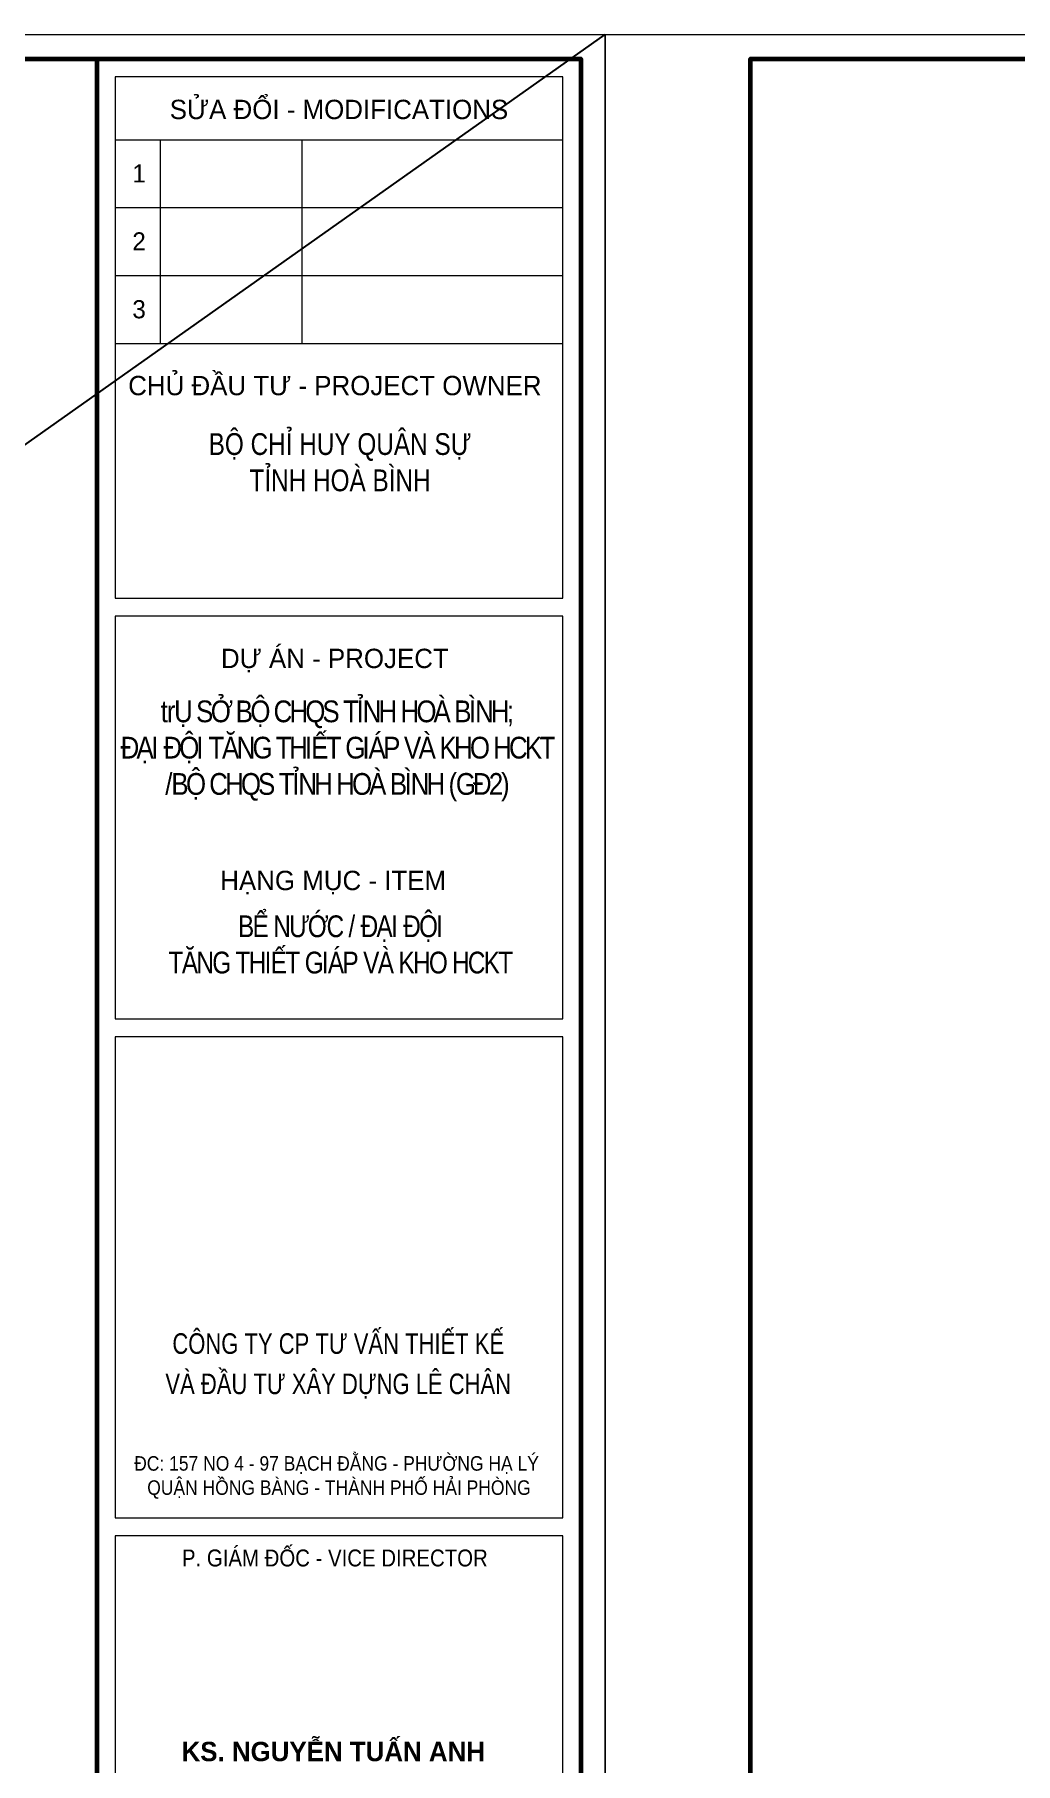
# Model space of a CAD drawing. Extents: x -192823 to 24985, y 78808 to 102574.
# Drawn here: x -93059 to -88244, y 94078 to 102568 of the extents above; entities that cross this region are included whole.
import ezdxf
from ezdxf.enums import TextEntityAlignment as Align

# ---------------------------------------------------------------- set-up
doc = ezdxf.new("R2010")
doc.units = 0
doc.header["$LTSCALE"] = 5
doc.header["$MEASUREMENT"] = 0
doc.layers.get('0').update_dxf_attribs({"linetype": 'CONTINUOUS', "lineweight": 25})
doc.layers.get('DEFPOINTS').update_dxf_attribs({"linetype": 'CONTINUOUS', "lineweight": 9})
for name, color, linetype, lineweight in [('08. Net Text', 3, 'CONTINUOUS', 13), ('Khungten_LCDI', 7, 'CONTINUOUS', 25), ('LC Net thay', 7, 'CONTINUOUS', 25), ('LC Text1', 3, 'CONTINUOUS', 20)]:
    doc.layers.add(name, color=color, linetype=linetype, lineweight=lineweight)
doc.layers.add('KCS_Plotter', color=11, linetype='CONTINUOUS', plot=False)
doc.styles.add('Khungten', font='', dxfattribs={"width": 0.9, "height": 5000})
doc.styles.add('Text Khung Ten', font='')
doc.styles.add('Title', font='', dxfattribs={"width": 0.8})
doc.styles.add('VNAVANTH', font='', dxfattribs={"width": 0.6})
doc.styles.get('Khungten').set_extended_font_data('.VnAvantH')
doc.styles.get('Text Khung Ten').set_extended_font_data('.VnAvantH')
doc.styles.get('Title').set_extended_font_data('.VnBlackH')
doc.styles.get('VNAVANTH').set_extended_font_data('.VnAvantH', bold=True)

# ---------------------------------------------------------------- blocks, each defined once
blk = doc.blocks.new('ha tang Nui Beo')
at = {"layer": 'DEFPOINTS', "lineweight": 0}
blk.add_lwpolyline([(-1200, -14850), (-1200, 14850), (40800, 14850), (40800, -14850)], close=True, dxfattribs=at)
at = {"layer": 'Khungten_LCDI', "color": 5, "lineweight": 60}
blk.add_line((36600, 14650), (36600, -14650), dxfattribs=at)
at = {"layer": 'Khungten_LCDI', "color": 5, "lineweight": 25}
blk.add_line((40600, -14650), (40600, 14650), dxfattribs=at)
at = {"layer": 'Khungten_LCDI', "color": 9, "lineweight": 15}
for p, q in [((36750, 13981), (40450, 13981)), ((37123, 13981), (37123, 12297)), ((38293, 13981), (38293, 12297)), ((36750, 13420), (40450, 13420)), ((36750, 12858), (40450, 12858)), ((36750, 12297), (40450, 12297))]:
    blk.add_line(p, q, dxfattribs=at)
at = {"layer": 'Khungten_LCDI', "color": 5, "lineweight": 60}
blk.add_lwpolyline([(0, -14650), (0, 14650), (40600, 14650), (40600, -14650)], close=True, dxfattribs=at)
at = {"layer": 'Khungten_LCDI', "color": 9, "lineweight": 15}
for points in [[(36750, 10190), (40450, 10190), (40450, 14500), (36750, 14500)], [(36750, 6712), (40450, 6712), (40450, 10040), (36750, 10040)], [(36750, 2587), (40450, 2587), (40450, 6562), (36750, 6562)], [(36750, 446), (40450, 446), (40450, 2437), (36750, 2437)]]:
    blk.add_lwpolyline(points, close=True, dxfattribs=at)
at = {"color": 7}
for s, style, p in [('söa ®æi - modifications', 'Khungten', (38600, 14151)), ('chñ ®Çu t\xad - project owner', 'Khungten', (38566, 11868)), ('dù ¸n - project', 'Khungten', (38566, 9612)), ('h¹ng môc - item', 'Khungten', (38552, 7776)), ('ks. nguyÔn tuÊn anh', 'VNAVANTH', (38553, 574))]:
    blk.add_text(s, height=160, dxfattribs=dict(at, style=style)).set_placement(p, align=Align.CENTER)
for s, height, style, width, p in [('c«ng ty cp t\xad vÊn thiÕt kÕ', 170, 'Title', 0.8, (38594, 3942)), ('vµ ®Çu t\xad x©y dùng lª ch©n', 170, 'Title', 0.8, (38594, 3609)), ('P. gi¸m ®èc - VICE director', 140, 'Khungten', 0.9, (38566, 2184))]:
    blk.add_text(s, height=height, dxfattribs=dict(at, style=style, width=width)).set_placement(p, align=Align.CENTER)
at = {"color": 4, "char_height": 180, "attachment_point": 5, "style": 'Khungten'}
for s, insert, width in [('{\\f.VnArialH|b0|i0|c0|p34;\\W0.8;Bé CHØ HUY QU¢N Sù TØNH HOµ B×NH}', (38609, 11313), 2315.24), ('{\\f.VnArialH|b0|i0|c0|p34;\\W0.85;\\T0.85;tr\\fArial|b0|i0|c0|p34;Ụ SỞ BỘ CHQS TỈNH HOÀ BÌNH; \\PĐẠI ĐỘI TĂNG THIẾT GIÁP VÀ KHO HCKT\\P/BỘ CHQS TỈNH HOÀ BÌNH (GĐ2)}', (38582, 8927), 4307.88), ('{\\f.VnArialH|b0|i0|c0|p34;\\W0.8;\\T0.9;bÓ n\xadíc / §¹I §éI \\PT¡NG THIÕT GI¸P Vµ KHO HCKT }', (38609, 7326), 3885.22)]:
    blk.add_mtext(s, dxfattribs=dict(at, insert=insert, width=width))
at = {"color": 7, "insert": (38600, 3096), "char_height": 120, "attachment_point": 2, "style": 'Khungten'}
blk.add_mtext_dynamic_manual_height_columns('\\pxqc;®c: 157 no 4 - 97 b¹ch ®»ng - ph\xadêng h¹ lý   quËn hång bµng - thµnh phè h¶i phßng ', width=3421.65, gutter_width=25, heights=[0], dxfattribs=at)
at = {"color": 7, "style": 'Khungten', "width": 0.8}
for tag, p in [('REVISION', (39499, -10746)), ('NGAYHT', (39546, -11609))]:
    blk.add_attdef(tag, text='', height=200, dxfattribs=at).set_placement(p, align=Align.CENTER)
at = {"layer": '08. Net Text', "color": 7, "style": 'Text Khung Ten'}
blk.add_text('1', height=150, dxfattribs=at).set_placement((36892, 13627))
at = {"layer": '08. Net Text', "color": 7, "ltscale": 2, "style": 'Text Khung Ten'}
for s, p in [('2', (36892, 13065)), ('3', (36892, 12504))]:
    blk.add_text(s, height=150, dxfattribs=at).set_placement(p)
at = {"layer": 'LC Text1', "style": 'Title', "width": 1.485915}
for tag, p, p2 in [('TENBANVE1', (36913, -8886), (40339, -8886)), ('TENBANVE2', (36913, -9562), (40339, -9562))]:
    blk.add_attdef(tag, text='', height=250, dxfattribs=at).set_placement(p, p2, align=Align.FIT)
at = {"layer": 'LC Text1', "style": 'Title', "width": 0.7}
blk.add_attdef('SOBANVE', text='', height=250, dxfattribs=at).set_placement((39562, -13896), align=Align.CENTER)

msp = doc.modelspace()

# ---------------------------------------------------------------- linework, layer by layer
at = {"layer": 'KCS_Plotter'}
msp.add_line((-115203.6, 84928.2), (-90258.2, 102568.2), dxfattribs=at)

# ---------------------------------------------------------------- block references
at = {"layer": 'LC Net thay', "xscale": 0.5939393785367624, "yscale": 0.5939393785367624, "zscale": 0.5939393785367624}
for p in [(-114490.9, 93748.2), (-89545.4, 93748.2)]:
    msp.add_blockref('ha tang Nui Beo', p, dxfattribs=at)

doc.saveas('drawing.dxf')
